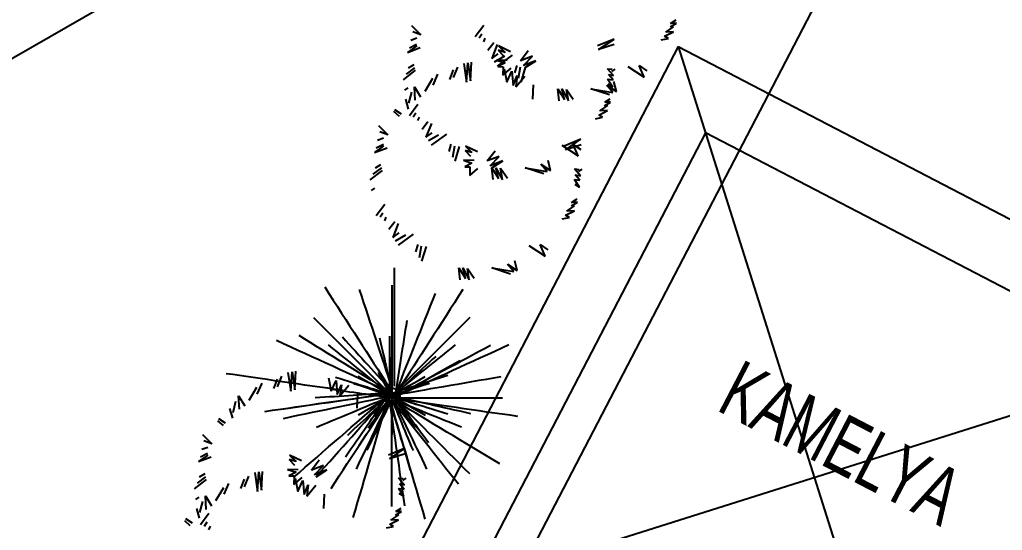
# Model space of a CAD drawing. Extents: x 3907.4 to 3911.57, y -3054.42 to -3053.7.
# Drawn here: x 3907.65222 to 3907.69067, y -3053.88491 to -3053.86494 of the extents above; entities that cross this region are included whole.
import ezdxf

# ---------------------------------------------------------------- set-up
doc = ezdxf.new("R2010")
doc.units = 0
doc.header["$LTSCALE"] = 2
doc.header["$MEASUREMENT"] = 0
doc.linetypes.add('ACAD_ISO03W100', pattern=[30, 12, -18])
for name, color, linetype in [('AĞAÇ', 9, 'CONTINUOUS'), ('MB', 11, 'CONTINUOUS'), ('TEXT', 11, 'CONTINUOUS'), ('ÇATI', 7, 'CONTINUOUS'), ('ÖLÇÜ İZİ', 9, 'CONTINUOUS')]:
    doc.layers.add(name, color=color, linetype=linetype)
doc.styles.add('MAHAL', font='stylu.ttf', dxfattribs={"width": 0.7, "height": 20})

msp = doc.modelspace()

# ---------------------------------------------------------------- linework, layer by layer
at = {"layer": 'AĞAÇ'}
for p, q in [((3907.677688, -3053.865083, 0.000576), (3907.677901, -3053.864949, 0.000576)), ((3907.667555, -3053.86516, 0.000576), (3907.667916, -3053.865525, 0.000576)), ((3907.670381, -3053.865165, 0.000576), (3907.670042, -3053.865607, 0.000576)), ((3907.677501, -3053.865421, 0.000576), (3907.677805, -3053.865215, 0.000576)), ((3907.677681, -3053.865222, 0.000576), (3907.677914, -3053.865078, 0.000576)), ((3907.677805, -3053.865215, 0.000576), (3907.677681, -3053.865222, 0.000576)), ((3907.677914, -3053.865078, 0.000576), (3907.677688, -3053.865083, 0.000576)), ((3907.667754, -3053.86566, 0.000576), (3907.66752, -3053.86575, 0.000576)), ((3907.667916, -3053.865525, 0.000576), (3907.667604, -3053.865408, 0.000576)), ((3907.670297, -3053.865507, 0.000576), (3907.670199, -3053.865665, 0.000576)), ((3907.670425, -3053.865661, 0.000576), (3907.670367, -3053.865799, 0.000576)), ((3907.675477, -3053.865697, 0.000576), (3907.674825, -3053.865968, 0.000576)), ((3907.674869, -3053.866109, 0.000576), (3907.675477, -3053.865697, 0.000576)), ((3907.677324, -3053.865728, 0.000576), (3907.6776, -3053.865671, 0.000576)), ((3907.677454, -3053.865581, 0.000576), (3907.677799, -3053.865408, 0.000576)), ((3907.6776, -3053.865671, 0.000576), (3907.677454, -3053.865581, 0.000576)), ((3907.677799, -3053.865408, 0.000576), (3907.677501, -3053.865421, 0.000576)), ((3907.667753, -3053.865961, 0.000576), (3907.667398, -3053.866219, 0.000576)), ((3907.667398, -3053.866219, 0.000576), (3907.667888, -3053.866029, 0.000576)), ((3907.667751, -3053.865907, 0.000576), (3907.667466, -3053.866049, 0.000576)), ((3907.67077, -3053.865843, 0.000576), (3907.670541, -3053.866148, 0.000576)), ((3907.670906, -3053.865911, 0.000576), (3907.670694, -3053.866453, 0.000576)), ((3907.671429, -3053.866194, 0.000576), (3907.670959, -3053.865966, 0.000576)), ((3907.670959, -3053.865966, 0.000576), (3907.671213, -3053.86622, 0.000576)), ((3907.675483, -3053.865911, 0.000576), (3907.674869, -3053.866109, 0.000576)), ((3907.670694, -3053.866453, 0.000576), (3907.670936, -3053.866277, 0.000576)), ((3907.671186, -3053.86637, 0.000576), (3907.67079, -3053.866595, 0.000576)), ((3907.671494, -3053.866325, 0.000576), (3907.670898, -3053.86676, 0.000576)), ((3907.671213, -3053.86622, 0.000576), (3907.670943, -3053.866137, 0.000576)), ((3907.670943, -3053.866137, 0.000576), (3907.671155, -3053.866359, 0.000576)), ((3907.671809, -3053.866549, 0.000576), (3907.672118, -3053.866149, 0.000576)), ((3907.672279, -3053.866368, 0.000576), (3907.671809, -3053.866549, 0.000576)), ((3907.671928, -3053.866735, 0.000576), (3907.672279, -3053.866368, 0.000576)), ((3907.667672, -3053.866818, 0.000576), (3907.667339, -3053.867066, 0.000576)), ((3907.667638, -3053.866699, 0.000576), (3907.667425, -3053.866832, 0.000576)), ((3907.669187, -3053.867205, 0.000576), (3907.669362, -3053.866791, 0.000576)), ((3907.669595, -3053.866647, 0.000576), (3907.669707, -3053.867381, 0.000576)), ((3907.669707, -3053.867381, 0.000576), (3907.669759, -3053.86662, 0.000576)), ((3907.669759, -3053.86662, 0.000576), (3907.669861, -3053.867332, 0.000576)), ((3907.669861, -3053.867332, 0.000576), (3907.669903, -3053.866602, 0.000576)), ((3907.671293, -3053.866534, 0.000576), (3907.670881, -3053.866522, 0.000576)), ((3907.670881, -3053.866522, 0.000576), (3907.671213, -3053.866629, 0.000576)), ((3907.671213, -3053.866629, 0.000576), (3907.670929, -3053.866771, 0.000576)), ((3907.670929, -3053.866771, 0.000576), (3907.671135, -3053.866777, 0.000576)), ((3907.671135, -3053.866777, 0.000576), (3907.671123, -3053.86711, 0.000576)), ((3907.671123, -3053.86711, 0.000576), (3907.671446, -3053.86684, 0.000576)), ((3907.671178, -3053.866864, 0.000576), (3907.671285, -3053.867383, 0.000576)), ((3907.67167, -3053.866728, 0.000576), (3907.671585, -3053.867015, 0.000576)), ((3907.671806, -3053.866796, 0.000576), (3907.671725, -3053.867245, 0.000576)), ((3907.671992, -3053.866812, 0.000576), (3907.671822, -3053.867388, 0.000576)), ((3907.672417, -3053.866545, 0.000576), (3907.671928, -3053.866735, 0.000576)), ((3907.671992, -3053.866812, 0.000576), (3907.672417, -3053.866545, 0.000576)), ((3907.67522, -3053.866861, 0.000576), (3907.675406, -3053.866876, 0.000576)), ((3907.675454, -3053.867125, 0.000576), (3907.67522, -3053.866861, 0.000576)), ((3907.675506, -3053.86687, 0.000576), (3907.675375, -3053.866963, 0.000576)), ((3907.676011, -3053.866765, 0.000576), (3907.676651, -3053.867181, 0.000576)), ((3907.676651, -3053.867181, 0.000576), (3907.676454, -3053.866735, 0.000576)), ((3907.676454, -3053.866735, 0.000576), (3907.676758, -3053.866937, 0.000576)), ((3907.667696, -3053.866916, 0.000576), (3907.667221, -3053.867289, 0.000576)), ((3907.668078, -3053.867733, 0.000576), (3907.668384, -3053.867225, 0.000576)), ((3907.668391, -3053.867494, 0.000576), (3907.668586, -3053.86707, 0.000576)), ((3907.669045, -3053.867276, 0.000576), (3907.66919, -3053.866904, 0.000576)), ((3907.671285, -3053.867383, 0.000576), (3907.67148, -3053.866958, 0.000576)), ((3907.67148, -3053.866958, 0.000576), (3907.671525, -3053.867508, 0.000576)), ((3907.671525, -3053.867508, 0.000576), (3907.67169, -3053.867126, 0.000576)), ((3907.67169, -3053.867126, 0.000576), (3907.67163, -3053.867564, 0.000576)), ((3907.67163, -3053.867564, 0.000576), (3907.671979, -3053.867144, 0.000576)), ((3907.675257, -3053.867087, 0.000576), (3907.675454, -3053.867125, 0.000576)), ((3907.675438, -3053.867296, 0.000576), (3907.675257, -3053.867087, 0.000576)), ((3907.667405, -3053.867605, 0.000576), (3907.667273, -3053.867699, 0.000576)), ((3907.667661, -3053.867559, 0.000576), (3907.667908, -3053.867953, 0.000576)), ((3907.667696, -3053.868087, 0.000576), (3907.667661, -3053.867559, 0.000576)), ((3907.672302, -3053.868045, 0.000576), (3907.672329, -3053.867488, 0.000576)), ((3907.673272, -3053.867643, 0.000576), (3907.673531, -3053.868059, 0.000576)), ((3907.673326, -3053.868107, 0.000576), (3907.673272, -3053.867643, 0.000576)), ((3907.673427, -3053.867648, 0.000576), (3907.673687, -3053.868118, 0.000576)), ((3907.673531, -3053.868059, 0.000576), (3907.673427, -3053.867648, 0.000576)), ((3907.674571, -3053.867648, 0.000576), (3907.67543, -3053.867791, 0.000576)), ((3907.675299, -3053.867884, 0.000576), (3907.674571, -3053.867648, 0.000576)), ((3907.675186, -3053.867504, 0.000576), (3907.675564, -3053.867752, 0.000576)), ((3907.67543, -3053.867791, 0.000576), (3907.675186, -3053.867504, 0.000576)), ((3907.67522, -3053.867269, 0.000576), (3907.675438, -3053.867296, 0.000576)), ((3907.675424, -3053.867576, 0.000576), (3907.67522, -3053.867269, 0.000576)), ((3907.675235, -3053.867452, 0.000576), (3907.675424, -3053.867576, 0.000576)), ((3907.675564, -3053.867752, 0.000576), (3907.67547, -3053.867362, 0.000576)), ((3907.667451, -3053.868209, 0.000576), (3907.667563, -3053.867771, 0.000576)), ((3907.673687, -3053.868118, 0.000576), (3907.673613, -3053.867664, 0.000576)), ((3907.673613, -3053.867664, 0.000576), (3907.673881, -3053.868047, 0.000576)), ((3907.67511, -3053.868168, 0.000576), (3907.675323, -3053.868034, 0.000576)), ((3907.667437, -3053.868434, 0.000576), (3907.667323, -3053.868054, 0.000576)), ((3907.667803, -3053.868251, 0.000576), (3907.667465, -3053.868693, 0.000576)), ((3907.674923, -3053.868507, 0.000576), (3907.675228, -3053.8683, 0.000576)), ((3907.675104, -3053.868308, 0.000576), (3907.675337, -3053.868164, 0.000576)), ((3907.675228, -3053.8683, 0.000576), (3907.675104, -3053.868308, 0.000576)), ((3907.675337, -3053.868164, 0.000576), (3907.67511, -3053.868168, 0.000576)), ((3907.667074, -3053.868725, 0.000576), (3907.666852, -3053.868536, 0.000576)), ((3907.667154, -3053.86863, 0.000576), (3907.666891, -3053.868461, 0.000576)), ((3907.66772, -3053.868592, 0.000576), (3907.667621, -3053.868751, 0.000576)), ((3907.667848, -3053.868747, 0.000576), (3907.66779, -3053.868884, 0.000576)), ((3907.674746, -3053.868814, 0.000576), (3907.675023, -3053.868757, 0.000576)), ((3907.674877, -3053.868667, 0.000576), (3907.675222, -3053.868494, 0.000576)), ((3907.675023, -3053.868757, 0.000576), (3907.674877, -3053.868667, 0.000576)), ((3907.675222, -3053.868494, 0.000576), (3907.674923, -3053.868507, 0.000576)), ((3907.666258, -3053.869078, 0.000576), (3907.666618, -3053.869442, 0.000576)), ((3907.668192, -3053.868928, 0.000576), (3907.667964, -3053.869233, 0.000576)), ((3907.668329, -3053.868996, 0.000576), (3907.668116, -3053.869538, 0.000576)), ((3907.666618, -3053.869442, 0.000576), (3907.666306, -3053.869326, 0.000576)), ((3907.668116, -3053.869538, 0.000576), (3907.668359, -3053.869363, 0.000576)), ((3907.668609, -3053.869456, 0.000576), (3907.668213, -3053.869681, 0.000576)), ((3907.668917, -3053.869411, 0.000576), (3907.66832, -3053.869845, 0.000576)), ((3907.666455, -3053.869878, 0.000576), (3907.666101, -3053.870137, 0.000576)), ((3907.666101, -3053.870137, 0.000576), (3907.666591, -3053.869946, 0.000576)), ((3907.666453, -3053.869824, 0.000576), (3907.666168, -3053.869967, 0.000576)), ((3907.666457, -3053.869577, 0.000576), (3907.666223, -3053.869668, 0.000576)), ((3907.669093, -3053.869813, 0.000576), (3907.669008, -3053.870101, 0.000576)), ((3907.669229, -3053.869882, 0.000576), (3907.669148, -3053.870331, 0.000576)), ((3907.669415, -3053.869897, 0.000576), (3907.669245, -3053.870473, 0.000576)), ((3907.670131, -3053.870111, 0.000576), (3907.669661, -3053.869883, 0.000576)), ((3907.669661, -3053.869883, 0.000576), (3907.669915, -3053.870137, 0.000576)), ((3907.673434, -3053.869851, 0.000576), (3907.674074, -3053.870266, 0.000576)), ((3907.674179, -3053.869614, 0.000576), (3907.673527, -3053.869885, 0.000576)), ((3907.673572, -3053.870026, 0.000576), (3907.674179, -3053.869614, 0.000576)), ((3907.674185, -3053.869829, 0.000576), (3907.673572, -3053.870026, 0.000576)), ((3907.674074, -3053.870266, 0.000576), (3907.673876, -3053.86982, 0.000576)), ((3907.673876, -3053.86982, 0.000576), (3907.674181, -3053.870022, 0.000576)), ((3907.669915, -3053.870137, 0.000576), (3907.669645, -3053.870055, 0.000576)), ((3907.669645, -3053.870055, 0.000576), (3907.669857, -3053.870276, 0.000576)), ((3907.670512, -3053.870466, 0.000576), (3907.670821, -3053.870066, 0.000576)), ((3907.670981, -3053.870286, 0.000576), (3907.670512, -3053.870466, 0.000576)), ((3907.67063, -3053.870652, 0.000576), (3907.670981, -3053.870286, 0.000576)), ((3907.666341, -3053.870616, 0.000576), (3907.666128, -3053.87075, 0.000576)), ((3907.669996, -3053.870452, 0.000576), (3907.669583, -3053.87044, 0.000576)), ((3907.669583, -3053.87044, 0.000576), (3907.669916, -3053.870546, 0.000576)), ((3907.669916, -3053.870546, 0.000576), (3907.669631, -3053.870688, 0.000576)), ((3907.669631, -3053.870688, 0.000576), (3907.669838, -3053.870694, 0.000576)), ((3907.669838, -3053.870694, 0.000576), (3907.669826, -3053.871027, 0.000576)), ((3907.67112, -3053.870462, 0.000576), (3907.67063, -3053.870652, 0.000576)), ((3907.670694, -3053.870729, 0.000576), (3907.67112, -3053.870462, 0.000576)), ((3907.672608, -3053.87059, 0.000576), (3907.672986, -3053.870837, 0.000576)), ((3907.672853, -3053.870876, 0.000576), (3907.672608, -3053.87059, 0.000576)), ((3907.672986, -3053.870837, 0.000576), (3907.672893, -3053.870447, 0.000576)), ((3907.666398, -3053.870833, 0.000576), (3907.665924, -3053.871206, 0.000576)), ((3907.666375, -3053.870736, 0.000576), (3907.666041, -3053.870984, 0.000576)), ((3907.669826, -3053.871027, 0.000576), (3907.670149, -3053.870757, 0.000576)), ((3907.670694, -3053.870729, 0.000576), (3907.670953, -3053.871145, 0.000576)), ((3907.670748, -3053.871193, 0.000576), (3907.670694, -3053.870729, 0.000576)), ((3907.670849, -3053.870733, 0.000576), (3907.671109, -3053.871203, 0.000576)), ((3907.670953, -3053.871145, 0.000576), (3907.670849, -3053.870733, 0.000576)), ((3907.671109, -3053.871203, 0.000576), (3907.671035, -3053.870749, 0.000576)), ((3907.671035, -3053.870749, 0.000576), (3907.671304, -3053.871133, 0.000576)), ((3907.671994, -3053.870734, 0.000576), (3907.672853, -3053.870876, 0.000576)), ((3907.672722, -3053.87097, 0.000576), (3907.671994, -3053.870734, 0.000576)), ((3907.673922, -3053.870778, 0.000576), (3907.674108, -3053.870794, 0.000576)), ((3907.674156, -3053.871042, 0.000576), (3907.673922, -3053.870778, 0.000576)), ((3907.673959, -3053.871004, 0.000576), (3907.674156, -3053.871042, 0.000576)), ((3907.67414, -3053.871214, 0.000576), (3907.673959, -3053.871004, 0.000576)), ((3907.674209, -3053.870787, 0.000576), (3907.674077, -3053.87088, 0.000576)), ((3907.673923, -3053.871186, 0.000576), (3907.67414, -3053.871214, 0.000576)), ((3907.674127, -3053.871493, 0.000576), (3907.673923, -3053.871186, 0.000576)), ((3907.673938, -3053.871369, 0.000576), (3907.674127, -3053.871493, 0.000576)), ((3907.666107, -3053.871523, 0.000576), (3907.665976, -3053.871616, 0.000576)), ((3907.666506, -3053.872168, 0.000576), (3907.666168, -3053.87261, 0.000576)), ((3907.673626, -3053.872424, 0.000576), (3907.67393, -3053.872218, 0.000576)), ((3907.673807, -3053.872225, 0.000576), (3907.67404, -3053.872081, 0.000576)), ((3907.67393, -3053.872218, 0.000576), (3907.673807, -3053.872225, 0.000576)), ((3907.673813, -3053.872086, 0.000576), (3907.674026, -3053.871952, 0.000576)), ((3907.67404, -3053.872081, 0.000576), (3907.673813, -3053.872086, 0.000576)), ((3907.666423, -3053.872509, 0.000576), (3907.666324, -3053.872668, 0.000576)), ((3907.673579, -3053.872584, 0.000576), (3907.673925, -3053.872411, 0.000576)), ((3907.673726, -3053.872674, 0.000576), (3907.673579, -3053.872584, 0.000576)), ((3907.673925, -3053.872411, 0.000576), (3907.673626, -3053.872424, 0.000576)), ((3907.66655, -3053.872664, 0.000576), (3907.666492, -3053.872802, 0.000576)), ((3907.666895, -3053.872845, 0.000576), (3907.666666, -3053.87315, 0.000576)), ((3907.667031, -3053.872914, 0.000576), (3907.666819, -3053.873456, 0.000576)), ((3907.673449, -3053.872731, 0.000576), (3907.673726, -3053.872674, 0.000576)), ((3907.666819, -3053.873456, 0.000576), (3907.667061, -3053.87328, 0.000576)), ((3907.667312, -3053.873373, 0.000576), (3907.666915, -3053.873598, 0.000576)), ((3907.667619, -3053.873328, 0.000576), (3907.667023, -3053.873762, 0.000576)), ((3907.667795, -3053.87373, 0.000576), (3907.66771, -3053.874018, 0.000576)), ((3907.667931, -3053.873799, 0.000576), (3907.66785, -3053.874248, 0.000576)), ((3907.672137, -3053.873768, 0.000576), (3907.672777, -3053.874183, 0.000576)), ((3907.672777, -3053.874183, 0.000576), (3907.672579, -3053.873738, 0.000576)), ((3907.672579, -3053.873738, 0.000576), (3907.672883, -3053.873939, 0.000576)), ((3907.668117, -3053.873815, 0.000576), (3907.667947, -3053.87439, 0.000576)), ((3907.671311, -3053.874507, 0.000576), (3907.671689, -3053.874755, 0.000576)), ((3907.671556, -3053.874794, 0.000576), (3907.671311, -3053.874507, 0.000576)), ((3907.671689, -3053.874755, 0.000576), (3907.671596, -3053.874365, 0.000576)), ((3907.669397, -3053.874646, 0.000576), (3907.669656, -3053.875062, 0.000576)), ((3907.669451, -3053.87511, 0.000576), (3907.669397, -3053.874646, 0.000576)), ((3907.669552, -3053.874651, 0.000576), (3907.669812, -3053.87512, 0.000576)), ((3907.669656, -3053.875062, 0.000576), (3907.669552, -3053.874651, 0.000576)), ((3907.669812, -3053.87512, 0.000576), (3907.669738, -3053.874667, 0.000576)), ((3907.669738, -3053.874667, 0.000576), (3907.670006, -3053.87505, 0.000576)), ((3907.670696, -3053.874651, 0.000576), (3907.671556, -3053.874794, 0.000576)), ((3907.671424, -3053.874887, 0.000576), (3907.670696, -3053.874651, 0.000576)), ((3907.662715, -3053.878736, 0.00112), (3907.662828, -3053.87947, 0.00112)), ((3907.662828, -3053.87947, 0.00112), (3907.66288, -3053.878708, 0.00112)), ((3907.66288, -3053.878708, 0.00112), (3907.662981, -3053.879421, 0.00112)), ((3907.662981, -3053.879421, 0.00112), (3907.663023, -3053.878691, 0.00112)), ((3907.661511, -3053.879583, 0.00112), (3907.661706, -3053.879159, 0.00112)), ((3907.662165, -3053.879365, 0.00112), (3907.66231, -3053.878993, 0.00112)), ((3907.662307, -3053.879294, 0.00112), (3907.662482, -3053.87888, 0.00112)), ((3907.664298, -3053.878953, 0.00112), (3907.664405, -3053.879472, 0.00112)), ((3907.664405, -3053.879472, 0.00112), (3907.6646, -3053.879047, 0.00112)), ((3907.6646, -3053.879047, 0.00112), (3907.664645, -3053.879597, 0.00112)), ((3907.661198, -3053.879822, 0.00112), (3907.661504, -3053.879314, 0.00112)), ((3907.664645, -3053.879597, 0.00112), (3907.66481, -3053.879215, 0.00112)), ((3907.66481, -3053.879215, 0.00112), (3907.66475, -3053.879653, 0.00112)), ((3907.66475, -3053.879653, 0.00112), (3907.6651, -3053.879233, 0.00112)), ((3907.660572, -3053.880298, 0.00112), (3907.660683, -3053.87986, 0.00112)), ((3907.660781, -3053.879648, 0.00112), (3907.661028, -3053.880042, 0.00112)), ((3907.660816, -3053.880176, 0.00112), (3907.660781, -3053.879648, 0.00112)), ((3907.665423, -3053.880134, 0.00112), (3907.665449, -3053.879576, 0.00112)), ((3907.660557, -3053.880523, 0.00112), (3907.660444, -3053.880143, 0.00112)), ((3907.660194, -3053.880813, 0.00112), (3907.659972, -3053.880625, 0.00112)), ((3907.660274, -3053.880719, 0.00112), (3907.660011, -3053.88055, 0.00112)), ((3907.659378, -3053.881167, 0.00112), (3907.659738, -3053.881531, 0.00112)), ((3907.659738, -3053.881531, 0.00112), (3907.659426, -3053.881415, 0.00112)), ((3907.659577, -3053.881666, 0.00112), (3907.659343, -3053.881757, 0.00112)), ((3907.6673, -3053.881703, 0.00112), (3907.666648, -3053.881974, 0.00112)), ((3907.666692, -3053.882115, 0.00112), (3907.6673, -3053.881703, 0.00112)), ((3907.659575, -3053.881967, 0.00112), (3907.659221, -3053.882226, 0.00112)), ((3907.659221, -3053.882226, 0.00112), (3907.659711, -3053.882035, 0.00112)), ((3907.659573, -3053.881913, 0.00112), (3907.659289, -3053.882056, 0.00112)), ((3907.663036, -3053.882226, 0.00112), (3907.662766, -3053.882144, 0.00112)), ((3907.662766, -3053.882144, 0.00112), (3907.662978, -3053.882365, 0.00112)), ((3907.663252, -3053.8822, 0.00112), (3907.662781, -3053.881972, 0.00112)), ((3907.662781, -3053.881972, 0.00112), (3907.663036, -3053.882226, 0.00112)), ((3907.663632, -3053.882555, 0.00112), (3907.663941, -3053.882155, 0.00112)), ((3907.667305, -3053.881918, 0.00112), (3907.666692, -3053.882115, 0.00112)), ((3907.66153, -3053.883387, 0.00112), (3907.661582, -3053.882626, 0.00112)), ((3907.661582, -3053.882626, 0.00112), (3907.661684, -3053.883338, 0.00112)), ((3907.661684, -3053.883338, 0.00112), (3907.661726, -3053.882608, 0.00112)), ((3907.663116, -3053.882541, 0.00112), (3907.662704, -3053.882529, 0.00112)), ((3907.662704, -3053.882529, 0.00112), (3907.663036, -3053.882635, 0.00112)), ((3907.663036, -3053.882635, 0.00112), (3907.662751, -3053.882777, 0.00112)), ((3907.664101, -3053.882375, 0.00112), (3907.663632, -3053.882555, 0.00112)), ((3907.66375, -3053.882741, 0.00112), (3907.664101, -3053.882375, 0.00112)), ((3907.66424, -3053.882551, 0.00112), (3907.66375, -3053.882741, 0.00112)), ((3907.663815, -3053.882818, 0.00112), (3907.66424, -3053.882551, 0.00112)), ((3907.659518, -3053.882922, 0.00112), (3907.659044, -3053.883295, 0.00112)), ((3907.659495, -3053.882825, 0.00112), (3907.659161, -3053.883073, 0.00112)), ((3907.659461, -3053.882705, 0.00112), (3907.659248, -3053.882839, 0.00112)), ((3907.660867, -3053.883282, 0.00112), (3907.661012, -3053.88291, 0.00112)), ((3907.66101, -3053.883211, 0.00112), (3907.661184, -3053.882797, 0.00112)), ((3907.661418, -3053.882653, 0.00112), (3907.66153, -3053.883387, 0.00112)), ((3907.662751, -3053.882777, 0.00112), (3907.662958, -3053.882783, 0.00112)), ((3907.662958, -3053.882783, 0.00112), (3907.662946, -3053.883116, 0.00112)), ((3907.662946, -3053.883116, 0.00112), (3907.663269, -3053.882846, 0.00112)), ((3907.663001, -3053.88287, 0.00112), (3907.663107, -3053.883389, 0.00112)), ((3907.663107, -3053.883389, 0.00112), (3907.663303, -3053.882965, 0.00112)), ((3907.663303, -3053.882965, 0.00112), (3907.663348, -3053.883514, 0.00112)), ((3907.667043, -3053.882867, 0.00112), (3907.667229, -3053.882883, 0.00112)), ((3907.667276, -3053.883131, 0.00112), (3907.667043, -3053.882867, 0.00112)), ((3907.667329, -3053.882876, 0.00112), (3907.667198, -3053.882969, 0.00112)), ((3907.6599, -3053.883739, 0.00112), (3907.660206, -3053.883231, 0.00112)), ((3907.660214, -3053.8835, 0.00112), (3907.660408, -3053.883076, 0.00112)), ((3907.663348, -3053.883514, 0.00112), (3907.663513, -3053.883132, 0.00112)), ((3907.663513, -3053.883132, 0.00112), (3907.663452, -3053.883571, 0.00112)), ((3907.663452, -3053.883571, 0.00112), (3907.663802, -3053.883151, 0.00112)), ((3907.667043, -3053.883275, 0.00112), (3907.66726, -3053.883303, 0.00112)), ((3907.667247, -3053.883582, 0.00112), (3907.667043, -3053.883275, 0.00112)), ((3907.66708, -3053.883093, 0.00112), (3907.667276, -3053.883131, 0.00112)), ((3907.66726, -3053.883303, 0.00112), (3907.66708, -3053.883093, 0.00112)), ((3907.659228, -3053.883612, 0.00112), (3907.659096, -3053.883705, 0.00112)), ((3907.659274, -3053.884215, 0.00112), (3907.659386, -3053.883778, 0.00112)), ((3907.659484, -3053.883566, 0.00112), (3907.659731, -3053.883959, 0.00112)), ((3907.659518, -3053.884093, 0.00112), (3907.659484, -3053.883566, 0.00112)), ((3907.664125, -3053.884052, 0.00112), (3907.664152, -3053.883494, 0.00112)), ((3907.667058, -3053.883458, 0.00112), (3907.667247, -3053.883582, 0.00112)), ((3907.65926, -3053.88444, 0.00112), (3907.659146, -3053.884061, 0.00112)), ((3907.666927, -3053.884314, 0.00112), (3907.66716, -3053.88417, 0.00112)), ((3907.666933, -3053.884175, 0.00112), (3907.667146, -3053.884041, 0.00112)), ((3907.66716, -3053.88417, 0.00112), (3907.666933, -3053.884175, 0.00112)), ((3907.658896, -3053.884731, 0.00112), (3907.658675, -3053.884542, 0.00112)), ((3907.658976, -3053.884636, 0.00112), (3907.658714, -3053.884467, 0.00112)), ((3907.659626, -3053.884257, 0.00112), (3907.659288, -3053.884699, 0.00112)), ((3907.666699, -3053.884673, 0.00112), (3907.667045, -3053.8845, 0.00112)), ((3907.666746, -3053.884513, 0.00112), (3907.66705, -3053.884307, 0.00112)), ((3907.667045, -3053.8845, 0.00112), (3907.666746, -3053.884513, 0.00112)), ((3907.66705, -3053.884307, 0.00112), (3907.666927, -3053.884314, 0.00112)), ((3907.659543, -3053.884598, 0.00112), (3907.659444, -3053.884757, 0.00112)), ((3907.659671, -3053.884753, 0.00112), (3907.659612, -3053.884891, 0.00112)), ((3907.666569, -3053.88482, 0.00112), (3907.666846, -3053.884763, 0.00112)), ((3907.666846, -3053.884763, 0.00112), (3907.666699, -3053.884673, 0.00112))]:
    msp.add_line(p, q, dxfattribs=at)
at = {"layer": 'AĞAÇ', "extrusion": (-1, 0, 0)}
for centre, major_axis, start_param, end_param in [((3907.666874, -3053.875404, 0.00374), (0, 0.006907), 1.461388, 2.16561), ((3907.666774, -3053.87606, 0.002679), (0, 0.004272), 1.396353, 2.475279), ((3907.666774, -3053.876653, 0.003306), (0, 0.003501), 1.51685, 2.509575), ((3907.666695, -3053.877127, 0.003872), (0, -0.002809), -1.504777, -0.517514), ((3907.666774, -3053.877227, 0.004869), (0, 0.002492), 1.924576, 2.863627), ((3907.666766, -3053.878214, 0.004922), (0, 0.001463), 1.837124, 2.938698), ((3907.666774, -3053.882114, 0.004505), (0, 0.00252), 0.284475, 1.18191)]:
    msp.add_ellipse(centre, major_axis=major_axis, ratio=0.5, start_param=start_param, end_param=end_param, dxfattribs=at)
at = {"layer": 'AĞAÇ', "extrusion": (-0.841254, -0.540641, -9.86076e-32)}
msp.add_ellipse((3907.664564, -3053.876024, 0.00374), major_axis=(0.003734, -0.00581), ratio=0.5, start_param=4.60298, end_param=5.307203, dxfattribs=at)
at = {"layer": 'AĞAÇ', "extrusion": (-0.949361, -0.314186, 5.91646e-31)}
msp.add_ellipse((3907.665447, -3053.875317, 0.004722), major_axis=(-0.002264, 0.006841), ratio=0.5, start_param=1.597349, end_param=2.191813, dxfattribs=at)
at = {"layer": 'AĞAÇ', "extrusion": (-0.929208, 0.369557, 2.95823e-31)}
msp.add_ellipse((3907.668541, -3053.875477, 0.004722), major_axis=(0.002663, 0.006696), ratio=0.5, start_param=1.597349, end_param=2.191813, dxfattribs=at)
at = {"layer": 'AĞAÇ', "extrusion": (-0.841254, 0.540641, -1.97215e-31)}
msp.add_ellipse((3907.669152, -3053.876132, 0.00374), major_axis=(-0.003734, -0.00581), ratio=0.5, start_param=4.60298, end_param=5.307203, dxfattribs=at)
at = {"layer": 'AĞAÇ', "extrusion": (-0.707107, -0.707107, 0)}
msp.add_ellipse((3907.664237, -3053.877111, 0.002679), major_axis=(-0.003021, 0.003021), ratio=0.5, start_param=1.396353, end_param=2.475279, dxfattribs=at)
at = {"layer": 'AĞAÇ', "extrusion": (-0.987558, 0.157255, 2.95823e-31)}
msp.add_ellipse((3907.667503, -3053.875857, 0.005404), major_axis=(-0.001038, -0.006522), ratio=0.5, start_param=-1.440327, end_param=-0.973237, dxfattribs=at)
at = {"layer": 'AĞAÇ', "extrusion": (-0.707107, 0.707107, 0)}
msp.add_ellipse((3907.66931, -3053.877111, 0.002679), major_axis=(0.003021, 0.003021), ratio=0.5, start_param=1.396353, end_param=2.475279, dxfattribs=at)
at = {"layer": 'AĞAÇ', "extrusion": (-0.415415, -0.909632, -9.86076e-32)}
msp.add_ellipse((3907.662956, -3053.877793, 0.00374), major_axis=(-0.006283, 0.002869), ratio=0.5, start_param=1.461388, end_param=2.16561, dxfattribs=at)
at = {"layer": 'AĞAÇ', "extrusion": (-0.525298, -0.850918, -9.86076e-31)}
msp.add_ellipse((3907.662974, -3053.877183, 0.004722), major_axis=(0.006132, -0.003785), ratio=0.5, start_param=-1.544244, end_param=-0.949779, dxfattribs=at)
at = {"layer": 'AĞAÇ', "extrusion": (-0.738679, -0.674057, 5.91646e-31)}
msp.add_ellipse((3907.664265, -3053.876714, 0.005404), major_axis=(-0.004451, 0.004878), ratio=0.5, start_param=1.701265, end_param=2.168356, dxfattribs=at)
at = {"layer": 'AĞAÇ', "extrusion": (-0.975155, -0.221526, 3.9443e-31)}
msp.add_ellipse((3907.666076, -3053.876392, 0.004447), major_axis=(0.000766, -0.003372), ratio=0.5, start_param=-1.271195, end_param=-0.410858, dxfattribs=at)
at = {"layer": 'AĞAÇ', "extrusion": (-0.62349, -0.781831, 3.9443e-31)}
msp.add_ellipse((3907.664433, -3053.87778, 0.003306), major_axis=(0.002737, -0.002183), ratio=0.5, start_param=4.658443, end_param=5.651167, dxfattribs=at)
at = {"layer": 'AĞAÇ', "extrusion": (-0.62349, 0.781831, 1.18329e-30)}
msp.add_ellipse((3907.669115, -3053.87778, 0.003306), major_axis=(-0.002737, -0.002183), ratio=0.5, start_param=4.658443, end_param=5.651167, dxfattribs=at)
at = {"layer": 'AĞAÇ', "extrusion": (-0.474268, 0.880381, -1.57772e-30)}
msp.add_ellipse((3907.670808, -3053.877589, 0.004722), major_axis=(-0.006344, -0.003418), ratio=0.5, start_param=-1.544244, end_param=-0.949779, dxfattribs=at)
at = {"layer": 'AĞAÇ', "extrusion": (-0.415415, 0.909632, 4.93038e-31)}
msp.add_ellipse((3907.670675, -3053.877976, 0.00374), major_axis=(-0.006283, -0.002869), ratio=0.5, start_param=4.60298, end_param=5.307203, dxfattribs=at)
at = {"layer": 'AĞAÇ', "extrusion": (1, 0, 0)}
for centre, major_axis, start_param, end_param in [((3907.666774, -3053.87718, 0.004505), (0, 0.00252), 3.426068, 4.323503), ((3907.666774, -3053.883234, 0.002679), (0, 0.004272), 4.537946, 5.616872)]:
    msp.add_ellipse(centre, major_axis=major_axis, ratio=0.5, start_param=start_param, end_param=end_param, dxfattribs=at)
at = {"layer": 'AĞAÇ', "extrusion": (-0.679424, 0.733746, -3.15544e-30)}
msp.add_ellipse((3907.669244, -3053.877416, 0.004447), major_axis=(0.002537, 0.002349), ratio=0.5, start_param=1.870398, end_param=2.730735, dxfattribs=at)
at = {"layer": 'AĞAÇ', "extrusion": (-0.492786, 0.870151, 2.95823e-31)}
msp.add_ellipse((3907.670192, -3053.877854, 0.005404), major_axis=(0.005746, 0.003254), ratio=0.5, start_param=1.701265, end_param=2.168356, dxfattribs=at)
at = {"layer": 'AĞAÇ', "extrusion": (0.142315, 0.989821, -3.69779e-32)}
for centre in [(3907.664129, -3053.879337, 0.00374), (3907.670959, -3053.88035, 0.00374)]:
    msp.add_ellipse(centre, major_axis=(-0.006837, 0.000983), ratio=0.5, start_param=4.60298, end_param=5.307203, dxfattribs=at)
at = {"layer": 'AĞAÇ', "extrusion": (-0.866025, -0.5, 4.73317e-30)}
msp.add_ellipse((3907.66605, -3053.87841, 0.004922), major_axis=(-0.000731, 0.001267), ratio=0.5, start_param=1.837124, end_param=2.938698, dxfattribs=at)
at = {"layer": 'AĞAÇ', "extrusion": (-0.29573, -0.955271, 4.73317e-30)}
msp.add_ellipse((3907.663607, -3053.878624, 0.004447), major_axis=(-0.003303, 0.001022), ratio=0.5, start_param=1.870398, end_param=2.730735, dxfattribs=at)
at = {"layer": 'AĞAÇ', "extrusion": (-0.309017, -0.951057, 9.86076e-32)}
msp.add_ellipse((3907.664472, -3053.878899, 0.004869), major_axis=(0.00237, -0.00077), ratio=0.5, start_param=-1.217017, end_param=-0.277966, dxfattribs=at)
at = {"layer": 'AĞAÇ', "extrusion": (0.5, 0.866025, 0)}
msp.add_ellipse((3907.664638, -3053.878414, 0.004505), major_axis=(-0.002182, 0.00126), ratio=0.5, start_param=3.426068, end_param=4.323503, dxfattribs=at)
at = {"layer": 'AĞAÇ', "extrusion": (-0.309017, 0.951057, -1.2819e-30)}
msp.add_ellipse((3907.669076, -3053.878899, 0.004869), major_axis=(-0.00237, -0.00077), ratio=0.5, start_param=-1.217017, end_param=-0.277966, dxfattribs=at)
at = {"layer": 'AĞAÇ', "extrusion": (0.5, -0.866025, -7.88861e-30)}
msp.add_ellipse((3907.66891, -3053.878414, 0.004505), major_axis=(0.002182, 0.00126), ratio=0.5, start_param=3.426068, end_param=4.323503, dxfattribs=at)
at = {"layer": 'AĞAÇ', "extrusion": (-0.309017, 0.951057, -1.97215e-31)}
msp.add_ellipse((3907.669147, -3053.878793, 0.003872), major_axis=(0.002672, 0.000868), ratio=0.5, start_param=1.636816, end_param=2.624079, dxfattribs=at)
at = {"layer": 'AĞAÇ', "extrusion": (-0.17023, 0.985404, -5.42342e-31)}
msp.add_ellipse((3907.670309, -3053.879036, 0.002679), major_axis=(0.00421, 0.000727), ratio=0.5, start_param=1.396353, end_param=2.475279, dxfattribs=at)
at = {"layer": 'AĞAÇ', "extrusion": (0.06644, -0.99779, -3.9443e-31)}
msp.add_ellipse((3907.662917, -3053.879779, 0.005404), major_axis=(0.006589, 0.000439), ratio=0.5, start_param=-1.440327, end_param=-0.973237, dxfattribs=at)
at = {"layer": 'AĞAÇ', "extrusion": (-0.142608, -0.989779, -1.2326e-30)}
msp.add_ellipse((3907.664268, -3053.879366, 0.003872), major_axis=(-0.002781, 0.000401), ratio=0.5, start_param=1.636816, end_param=2.624079, dxfattribs=at)
at = {"layer": 'AĞAÇ', "extrusion": (0.142315, -0.989821, -1.35585e-31)}
msp.add_ellipse((3907.66256, -3053.880152, 0.00374), major_axis=(0.006837, 0.000983), ratio=0.5, start_param=4.60298, end_param=5.307203, dxfattribs=at)
at = {"layer": 'AĞAÇ', "extrusion": (0.144558, -0.989496, -4.93038e-32)}
msp.add_ellipse((3907.662279, -3053.880202, 0.004722), major_axis=(-0.00713, -0.001042), ratio=0.5, start_param=1.597349, end_param=2.191813, dxfattribs=at)
at = {"layer": 'AĞAÇ', "extrusion": (0.204551, -0.978856, 3.9443e-31)}
msp.add_ellipse((3907.663263, -3053.880381, 0.002679), major_axis=(-0.004182, -0.000874), ratio=0.5, start_param=1.396353, end_param=2.475279, dxfattribs=at)
at = {"layer": 'AĞAÇ', "extrusion": (0.654861, -0.75575, 7.88861e-31)}
msp.add_ellipse((3907.663502, -3053.88235, 0.00374), major_axis=(0.00522, 0.004523), ratio=0.5, start_param=4.60298, end_param=5.307203, dxfattribs=at)
at = {"layer": 'AĞAÇ', "extrusion": (0.746774, -0.665078, 7.88861e-31)}
msp.add_ellipse((3907.663687, -3053.882961, 0.004722), major_axis=(0.004793, 0.005381), ratio=0.5, start_param=-1.544244, end_param=-0.949779, dxfattribs=at)
at = {"layer": 'AĞAÇ', "extrusion": (0.385235, -0.922818, -2.95823e-31)}
msp.add_ellipse((3907.664011, -3053.880801, 0.003306), major_axis=(0.003231, 0.001349), ratio=0.5, start_param=4.658443, end_param=5.651167, dxfattribs=at)
at = {"layer": 'AĞAÇ', "extrusion": (0.836795, -0.547516, 1.97215e-31)}
msp.add_ellipse((3907.66481, -3053.882649, 0.002679), major_axis=(0.002339, 0.003575), ratio=0.5, start_param=4.537946, end_param=5.616872, dxfattribs=at)
at = {"layer": 'AĞAÇ', "extrusion": (0.821529, -0.570167, -1.57772e-30)}
msp.add_ellipse((3907.664472, -3053.882745, 0.005404), major_axis=(0.003765, 0.005425), ratio=0.5, start_param=-1.440327, end_param=-0.973237, dxfattribs=at)
at = {"layer": 'AĞAÇ', "extrusion": (0.679424, -0.733746, -3.15544e-30)}
msp.add_ellipse((3907.664304, -3053.881878, 0.004447), major_axis=(0.002537, 0.002349), ratio=0.5, start_param=-1.271195, end_param=-0.410858, dxfattribs=at)
at = {"layer": 'AĞAÇ', "extrusion": (0.900969, -0.433884, -1.57772e-30)}
msp.add_ellipse((3907.665475, -3053.882345, 0.003306), major_axis=(0.001519, 0.003154), ratio=0.5, start_param=4.658443, end_param=5.651167, dxfattribs=at)
at = {"layer": 'AĞAÇ', "extrusion": (-0.5, 0.866025, -2.36658e-30)}
msp.add_ellipse((3907.664638, -3053.88088, 0.004505), major_axis=(-0.002182, -0.00126), ratio=0.5, start_param=3.426068, end_param=4.323503, dxfattribs=at)
at = {"layer": 'AĞAÇ', "extrusion": (0.897268, -0.441487, 1.57772e-30)}
msp.add_ellipse((3907.665732, -3053.881943, 0.003872), major_axis=(-0.00124, -0.002521), ratio=0.5, start_param=1.636816, end_param=2.624079, dxfattribs=at)
at = {"layer": 'AĞAÇ', "extrusion": (0.809017, -0.587785, 4.93038e-31)}
msp.add_ellipse((3907.665351, -3053.881605, 0.004869), major_axis=(-0.001465, -0.002016), ratio=0.5, start_param=1.924576, end_param=2.863627, dxfattribs=at)
at = {"layer": 'AĞAÇ', "extrusion": (0.766044, -0.642788, 1.10441e-29)}
msp.add_ellipse((3907.665859, -3053.88075, 0.004922), major_axis=(0.00094, 0.001121), ratio=0.5, start_param=-1.304469, end_param=-0.202895, dxfattribs=at)
at = {"layer": 'AĞAÇ', "extrusion": (0.957989, 0.286804, -7.88861e-31)}
msp.add_ellipse((3907.667761, -3053.883378, 0.005404), major_axis=(-0.001894, 0.006326), ratio=0.5, start_param=-1.440327, end_param=-0.973237, dxfattribs=at)
at = {"layer": 'AĞAÇ', "extrusion": (0.34202, 0.939693, -1.97215e-31)}
msp.add_ellipse((3907.668123, -3053.88013, 0.004922), major_axis=(-0.001375, 0.0005), ratio=0.5, start_param=-1.304469, end_param=-0.202895, dxfattribs=at)
at = {"layer": 'AĞAÇ', "extrusion": (0.809017, 0.587785, 2.36658e-30)}
msp.add_ellipse((3907.668196, -3053.881605, 0.004869), major_axis=(0.001465, -0.002016), ratio=0.5, start_param=1.924576, end_param=2.863627, dxfattribs=at)
at = {"layer": 'AĞAÇ', "extrusion": (0.923211, 0.384293, 0)}
msp.add_ellipse((3907.668015, -3053.882735, 0.004447), major_axis=(0.001329, -0.003192), ratio=0.5, start_param=1.870398, end_param=2.730735, dxfattribs=at)
at = {"layer": 'AĞAÇ', "extrusion": (-0.5, -0.866025, -3.15544e-30)}
msp.add_ellipse((3907.66891, -3053.88088, 0.004505), major_axis=(0.002182, -0.00126), ratio=0.5, start_param=3.426068, end_param=4.323503, dxfattribs=at)
at = {"layer": 'AĞAÇ', "extrusion": (0.900969, 0.433884, -3.9443e-31)}
msp.add_ellipse((3907.668073, -3053.882345, 0.003306), major_axis=(-0.001519, 0.003154), ratio=0.5, start_param=4.658443, end_param=5.651167, dxfattribs=at)
at = {"layer": 'AĞAÇ', "extrusion": (0.373064, 0.927805, 7.88861e-31)}
msp.add_ellipse((3907.670307, -3053.881201, 0.005404), major_axis=(-0.006127, 0.002464), ratio=0.5, start_param=-1.440327, end_param=-0.973237, dxfattribs=at)
at = {"layer": 'AĞAÇ', "extrusion": (0.809017, 0.587785, 1.97215e-31)}
msp.add_ellipse((3907.668319, -3053.88164, 0.003872), major_axis=(0.001651, -0.002273), ratio=0.5, start_param=1.636816, end_param=2.624079, dxfattribs=at)
at = {"layer": 'AĞAÇ', "extrusion": (0.29573, 0.955271, -1.2819e-30)}
msp.add_ellipse((3907.669941, -3053.88067, 0.004447), major_axis=(-0.003303, 0.001022), ratio=0.5, start_param=-1.271195, end_param=-0.410858, dxfattribs=at)
at = {"layer": 'AĞAÇ', "extrusion": (0.707107, 0.707107, 0)}
msp.add_ellipse((3907.66931, -3053.882184, 0.002679), major_axis=(-0.003021, 0.003021), ratio=0.5, start_param=4.537946, end_param=5.616872, dxfattribs=at)
at = {"layer": 'AĞAÇ', "extrusion": (0.222521, 0.974928, -2.95823e-30)}
msp.add_ellipse((3907.669693, -3053.880313, 0.003306), major_axis=(-0.003413, 0.000779), ratio=0.5, start_param=4.658443, end_param=5.651167, dxfattribs=at)
at = {"layer": 'AĞAÇ', "extrusion": (0.516651, 0.856196, 1.38051e-30)}
msp.add_ellipse((3907.670355, -3053.881925, 0.00374), major_axis=(-0.005914, 0.003568), ratio=0.5, start_param=4.60298, end_param=5.307203, dxfattribs=at)
at = {"layer": 'AĞAÇ', "extrusion": (-0.002006, 0.999998, 1.2326e-32)}
msp.add_ellipse((3907.671302, -3053.879739, 0.004722), major_axis=(-0.007206, -0.000014), ratio=0.5, start_param=-1.544244, end_param=-0.949779, dxfattribs=at)
at = {"layer": 'AĞAÇ', "extrusion": (0.959493, -0.281733, 6.90253e-31)}
msp.add_ellipse((3907.665482, -3053.88369, 0.00374), major_axis=(-0.001946, -0.006627), ratio=0.5, start_param=1.461388, end_param=2.16561, dxfattribs=at)
at = {"layer": 'AĞAÇ', "extrusion": (0.989992, 0.141124, -2.46519e-31)}
msp.add_ellipse((3907.667313, -3053.884143, 0.004722), major_axis=(0.001017, -0.007134), ratio=0.5, start_param=1.597349, end_param=2.191813, dxfattribs=at)
at = {"layer": 'AĞAÇ', "extrusion": (0.959493, 0.281733, -3.35266e-30)}
msp.add_ellipse((3907.667873, -3053.883746, 0.00374), major_axis=(-0.001946, 0.006627), ratio=0.5, start_param=4.60298, end_param=5.307203, dxfattribs=at)
at = {"layer": 'AĞAÇ', "extrusion": (0.78465, 0.619939, -1.18329e-30)}
msp.add_ellipse((3907.669501, -3053.883262, 0.004722), major_axis=(-0.004467, 0.005654), ratio=0.5, start_param=-1.544244, end_param=-0.949779, dxfattribs=at)
at = {"layer": 'AĞAÇ'}
for points in [[(3907.666457, -3053.879647), (3907.66655, -3053.879423), (3907.666774, -3053.879647, 0.004898)], [(3907.66655, -3053.879423), (3907.666774, -3053.87933), (3907.666774, -3053.879647, 0.004898)], [(3907.666774, -3053.87933), (3907.666998, -3053.879423), (3907.666774, -3053.879647, 0.004898)], [(3907.666998, -3053.879423), (3907.667091, -3053.879647), (3907.666774, -3053.879647, 0.004898)], [(3907.66655, -3053.879871), (3907.666457, -3053.879647), (3907.666774, -3053.879647, 0.004898)], [(3907.666774, -3053.879964), (3907.66655, -3053.879871), (3907.666774, -3053.879647, 0.004898)], [(3907.666998, -3053.879871), (3907.666774, -3053.879964), (3907.666774, -3053.879647, 0.004898)], [(3907.667091, -3053.879647), (3907.666998, -3053.879871), (3907.666774, -3053.879647, 0.004898)]]:
    msp.add_3dface(points, dxfattribs=at)
at = {"layer": 'MB', "color": 6, "linetype": 'ACAD_ISO03W100', "ltscale": 0.4}
for p, q in [((3907.67905, -3053.869364), (3907.66982, -3053.887107)), ((3907.696793, -3053.878593), (3907.67905, -3053.869364))]:
    msp.add_line(p, q, dxfattribs=at)
at = {"layer": 'ÇATI', "color": 3, "ltscale": 0.5}
for p, q in [((3907.677985, -3053.865992), (3907.666449, -3053.888171)), ((3907.677985, -3053.865992), (3907.688628, -3053.899708)), ((3907.677985, -3053.865992), (3907.700164, -3053.877529)), ((3907.700164, -3053.877529), (3907.666449, -3053.888171))]:
    msp.add_line(p, q, dxfattribs=at)
at = {"layer": 'ÖLÇÜ İZİ', "linetype": 'ACAD_ISO03W100', "ltscale": 0.5}
for p, q in [((3907.63908, -3053.949457), (3907.704371, -3053.823933)), ((3907.582464, -3053.906545), (3907.715515, -3053.829731))]:
    msp.add_line(p, q, dxfattribs=at)

# ---------------------------------------------------------------- texts
at = {"layer": 'TEXT', "style": 'MAHAL', "width": 0.7}
msp.add_text('KAMELYA', height=0.00225, rotation=332.519, dxfattribs=at).set_placement((3907.679432, -3053.880192))

doc.saveas('drawing.dxf')
